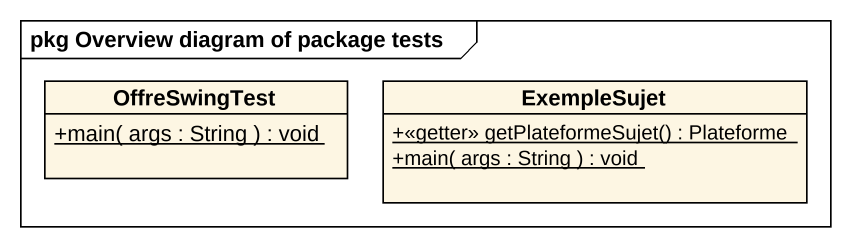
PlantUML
@startuml
mainframe pkg Overview diagram of package tests
hide circle
hide empty members
skinparam classAttributeIconSize 0
class OffreSwingTest {
  {static} +main( args : String ) : void
}
class ExempleSujet {
  {static} +<<getter>> getPlateformeSujet() : Plateforme
  {static} +main( args : String ) : void
}
@enduml
